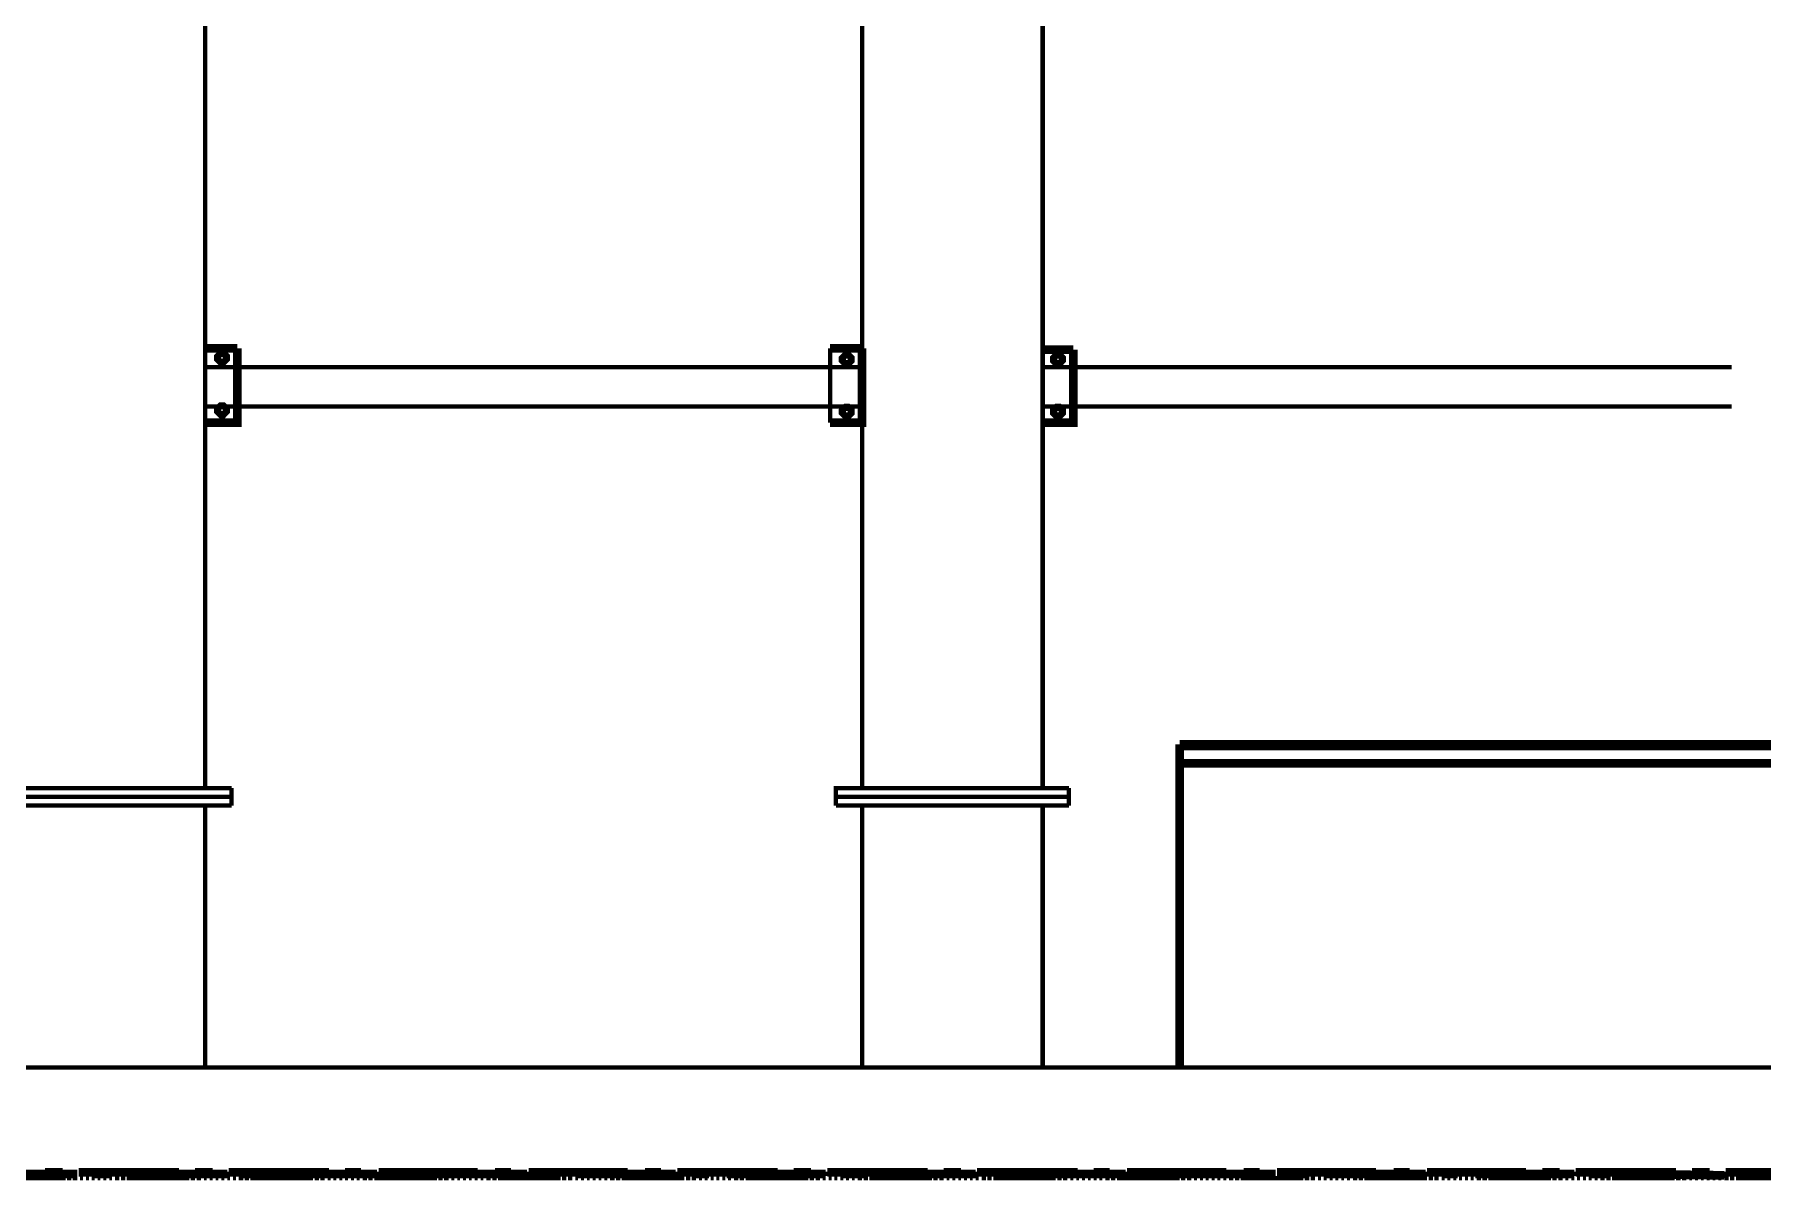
# Model space of a CAD drawing. Extents: x 0.2 to 11.5, y 0.7 to 15.9.
# Drawn here: x 4.9 to 6.878, y 9.307 to 10.619 of the extents above; entities that cross this region are included whole.
import ezdxf

# ---------------------------------------------------------------- set-up
doc = ezdxf.new("R2010")
doc.units = 0
doc.layers.get('0').update_dxf_attribs({"linetype": 'CONTINUOUS'})

msp = doc.modelspace()

# ---------------------------------------------------------------- linework, layer by layer
at = {"color": 0}
for points, const_width in [([(5.09554, 9.75612), (5.09554, 13.6861)], 0.005), ([(5.84722, 13.6861), (5.84722, 9.75612)], 0.005), ([(6.05388, 9.75612), (6.05388, 13.6861)], 0.005), ([(6.21056, 9.8061), (8.03722, 9.8061)], 0.01), ([(6.21056, 9.8061), (6.21056, 9.43608)], 0.01), ([(6.21056, 9.80447), (8.03722, 9.80447)], 0.01), ([(6.21056, 9.80447), (6.21056, 9.43608)], 0.01), ([(8.0389, 9.78444), (6.21056, 9.78444)], 0.01), ([(5.09554, 9.43608), (5.09554, 9.73611)], 0.005), ([(5.84722, 9.73611), (5.84722, 9.43608)], 0.005), ([(6.05388, 9.43608), (6.05388, 9.73611)], 0.005), ([(5.84722, 9.30946), (5.84722, 9.31776)], 0.005), ([(5.84722, 9.31614), (5.84722, 9.30946)], 0.005), ([(6.05388, 9.31776), (6.05388, 9.30946)], 0.005), ([(6.05388, 9.30946), (6.05388, 9.31614)], 0.005)]:
    msp.add_lwpolyline(points, dxfattribs=dict(at, const_width=const_width))
at = {"color": 6}
for points, const_width in [([(5.13222, 10.2594), (5.09554, 10.2594)], 0.01), ([(5.09554, 10.1744), (5.13222, 10.1744), (5.13222, 10.2594)], 0.01), ([(5.84722, 10.2594), (5.81054, 10.2594)], 0.01), ([(5.81054, 10.1744), (5.84722, 10.1744), (5.84722, 10.2594)], 0.01), ([(5.09554, 10.2594), (5.09554, 10.1744)], 0.005), ([(5.81054, 10.2594), (5.81054, 10.1744)], 0.005), ([(6.08886, 10.2578), (6.05388, 10.2578)], 0.01), ([(6.05388, 10.1744), (6.08886, 10.1744), (6.08886, 10.2578)], 0.01), ([(6.05388, 10.2578), (6.05388, 10.1744)], 0.005)]:
    msp.add_lwpolyline(points, dxfattribs=dict(at, const_width=const_width))
at = {"color": 6, "const_width": 0.01}
for points in [[(5.11887, 10.2486), (5.11887, 10.2497), (5.11578, 10.2528), (5.11475, 10.2528), (5.11372, 10.2528), (5.11057, 10.2497), (5.11057, 10.2486), (5.11057, 10.2476), (5.11372, 10.2445), (5.11475, 10.2445), (5.11578, 10.2445), (5.11887, 10.2476), (5.11887, 10.2486)], [(5.83388, 10.247), (5.83388, 10.248), (5.83078, 10.2511), (5.82969, 10.2511), (5.82867, 10.2511), (5.82557, 10.248), (5.82557, 10.247), (5.82557, 10.2459), (5.82867, 10.2428), (5.82969, 10.2428), (5.83078, 10.2428), (5.83388, 10.2459), (5.83388, 10.247)], [(6.07557, 10.247), (6.07557, 10.248), (6.07249, 10.2511), (6.0714, 10.2511), (6.07036, 10.2511), (6.06722, 10.248), (6.06722, 10.247), (6.06722, 10.2459), (6.07036, 10.2428), (6.0714, 10.2428), (6.07249, 10.2428), (6.07557, 10.2459), (6.07557, 10.247)], [(5.11887, 10.1886), (5.11887, 10.1897), (5.11578, 10.1928), (5.11475, 10.1928), (5.11372, 10.1928), (5.11057, 10.1897), (5.11057, 10.1886), (5.11057, 10.1876), (5.11372, 10.1845), (5.11475, 10.1845), (5.11578, 10.1845), (5.11887, 10.1876), (5.11887, 10.1886)], [(5.83388, 10.187), (5.83388, 10.188), (5.83078, 10.1911), (5.82969, 10.1911), (5.82867, 10.1911), (5.82557, 10.188), (5.82557, 10.187), (5.82557, 10.1859), (5.82867, 10.1828), (5.82969, 10.1828), (5.83078, 10.1828), (5.83388, 10.1859), (5.83388, 10.187)], [(6.07557, 10.187), (6.07557, 10.188), (6.07249, 10.1911), (6.0714, 10.1911), (6.07036, 10.1911), (6.06722, 10.188), (6.06722, 10.187), (6.06722, 10.1859), (6.07036, 10.1828), (6.0714, 10.1828), (6.07249, 10.1828), (6.07557, 10.1859), (6.07557, 10.187)]]:
    msp.add_lwpolyline(points, close=True, dxfattribs=at)
at = {"color": 1}
for points, const_width in [([(5.09554, 10.2378), (5.84722, 10.2378)], 0.005), ([(6.05388, 10.2378), (6.84224, 10.2378)], 0.005), ([(5.09554, 10.1928), (5.84722, 10.1928)], 0.005), ([(6.05388, 10.1928), (6.84224, 10.1928)], 0.005), ([(4.83556, 9.31446), (4.94889, 9.31446)], 0.01), ([(4.91222, 9.31614), (4.93224, 9.31614)], 0.01), ([(4.95057, 9.31614), (5.06554, 9.31614)], 0.01), ([(4.96892, 9.31446), (4.98719, 9.31446)], 0.01), ([(5.00722, 9.31446), (5.12056, 9.31446)], 0.01), ([(5.08388, 9.31614), (5.10389, 9.31614)], 0.01), ([(5.12224, 9.31614), (5.23719, 9.31614)], 0.01), ([(5.13889, 9.31446), (5.1589, 9.31446)], 0.01), ([(5.17725, 9.31446), (5.29221, 9.31446)], 0.01), ([(5.25553, 9.31614), (5.27387, 9.31614)], 0.01), ([(5.29389, 9.31614), (5.40722, 9.31614)], 0.01), ([(5.31054, 9.31446), (5.33057, 9.31446)], 0.01), ([(5.3489, 9.31446), (5.46386, 9.31446)], 0.01), ([(5.42725, 9.31614), (5.44553, 9.31614)], 0.01), ([(5.46556, 9.31614), (5.57889, 9.31614)], 0.01), ([(5.48221, 9.31446), (5.50222, 9.31446)], 0.01), ([(5.52056, 9.31446), (5.6339, 9.31446)], 0.01), ([(5.5989, 9.31614), (5.61724, 9.31614)], 0.01), ([(5.63558, 9.31614), (5.75054, 9.31614)], 0.01), ([(5.65386, 9.31446), (5.67219, 9.31446)], 0.01), ([(5.69222, 9.31446), (5.80556, 9.31446)], 0.01), ([(5.76888, 9.31614), (5.7889, 9.31614)], 0.01), ([(5.80724, 9.31614), (5.92219, 9.31614)], 0.01), ([(5.82557, 9.31446), (5.84392, 9.31446)], 0.01), ([(5.86388, 9.31446), (5.97721, 9.31446)], 0.01), ([(5.94054, 9.31614), (5.96056, 9.31614)], 0.01), ([(5.97889, 9.31614), (6.09392, 9.31614)], 0.01), ([(5.99724, 9.31446), (6.01557, 9.31446)], 0.01), ([(6.0339, 9.31446), (6.14887, 9.31446)], 0.01), ([(6.11219, 9.31614), (6.13053, 9.31614)], 0.01), ([(6.15056, 9.31614), (6.26389, 9.31614)], 0.01), ([(6.16721, 9.31446), (6.18722, 9.31446)], 0.01), ([(6.20557, 9.31446), (6.32053, 9.31446)], 0.01), ([(6.2839, 9.31614), (6.30225, 9.31614)], 0.01), ([(6.32221, 9.31614), (6.43554, 9.31614)], 0.01), ([(6.33886, 9.31446), (6.35889, 9.31446)], 0.01), ([(6.37722, 9.31446), (6.49224, 9.31446)], 0.01), ([(6.45557, 9.31614), (6.4739, 9.31614)], 0.01), ([(6.49387, 9.31614), (6.60721, 9.31614)], 0.01), ([(6.51058, 9.31446), (6.52886, 9.31446)], 0.01), ([(6.54889, 9.31446), (6.66222, 9.31446)], 0.01), ([(6.62554, 9.31614), (6.64556, 9.31614)], 0.01), ([(6.6639, 9.31614), (6.77886, 9.31614)], 0.01), ([(6.68224, 9.31446), (6.70057, 9.31446)], 0.01), ([(6.72054, 9.31446), (6.83388, 9.31278)], 0.01), ([(6.79719, 9.31614), (6.81722, 9.31614)], 0.01), ([(6.83556, 9.31614), (6.95057, 9.31614)], 0.01), ([(6.85389, 9.31278), (6.87224, 9.31278)], 0.01)]:
    msp.add_lwpolyline(points, dxfattribs=dict(at, const_width=const_width))
at = {"color": 5, "const_width": 0.005}
for points in [[(5.12554, 9.75612), (4.85889, 9.75612), (4.85889, 9.7461)], [(5.12554, 9.73611), (5.12554, 9.7461), (5.12554, 9.75612)], [(6.08388, 9.75612), (5.81722, 9.75612), (5.81722, 9.7461)], [(6.08388, 9.73611), (6.08388, 9.7461), (6.08388, 9.75612)], [(4.85889, 9.7461), (5.12554, 9.7461), (4.85889, 9.7461), (4.85889, 9.73611)], [(4.85889, 9.73611), (5.12554, 9.73611)], [(5.81722, 9.7461), (6.08388, 9.7461), (5.81722, 9.7461), (5.81722, 9.73611)], [(5.81722, 9.73611), (6.08388, 9.73611)]]:
    msp.add_lwpolyline(points, dxfattribs=at)
at = {"color": 4, "const_width": 0.005}
for points in [[(4.25553, 9.43608), (5.86057, 9.43608)], [(5.60889, 9.43608), (8.23557, 9.43608)]]:
    msp.add_lwpolyline(points, dxfattribs=at)
at = {"color": 3, "const_width": 0.005}
for points in [[(4.89725, 9.31446), (4.90224, 9.31446)], [(4.90554, 9.31446), (4.9089, 9.31446)], [(4.91222, 9.31446), (4.91558, 9.31446)], [(4.91889, 9.31446), (4.92219, 9.31446)], [(4.92557, 9.31446), (4.92888, 9.31446)], [(4.93224, 9.31446), (4.93554, 9.31446)], [(4.93892, 9.31446), (4.94222, 9.31446)], [(4.94553, 9.31446), (4.94889, 9.31446)], [(4.95221, 9.31446), (4.95725, 9.31446)], [(4.95888, 9.31446), (4.96386, 9.31446)], [(4.96556, 9.31446), (4.97054, 9.31446), (4.97222, 9.31446), (4.97721, 9.31446), (4.97889, 9.31446), (4.98389, 9.31446), (4.98557, 9.31446), (4.99056, 9.31446), (4.99224, 9.31446), (4.99724, 9.31446), (4.99892, 9.31446), (5.0039, 9.31446), (5.00553, 9.31446), (5.01058, 9.31446), (5.01221, 9.31446), (5.01719, 9.31446), (5.01888, 9.31446), (5.02387, 9.31446), (5.02556, 9.31446), (5.03054, 9.31446)], [(5.03222, 9.31446), (5.03722, 9.31446)], [(5.0389, 9.31446), (5.04389, 9.31446)], [(5.04719, 9.31446), (5.05057, 9.31446)], [(5.05388, 9.31446), (5.05724, 9.31446)], [(5.06054, 9.31446), (5.06392, 9.31446)], [(5.06722, 9.31446), (5.07053, 9.31446)], [(5.07389, 9.31446), (5.07721, 9.31446)], [(5.08057, 9.31446), (5.08388, 9.31446)], [(5.08724, 9.31446), (5.09056, 9.31446)], [(5.09392, 9.31446), (5.0989, 9.31446)], [(5.10053, 9.31446), (5.10558, 9.31446)], [(5.10721, 9.31446), (5.11219, 9.31446), (5.11388, 9.31446), (5.11887, 9.31446), (5.12056, 9.31446), (5.12554, 9.31446), (5.12722, 9.31446), (5.13222, 9.31446), (5.1339, 9.31446), (5.13889, 9.31446), (5.14057, 9.31446), (5.14556, 9.31446), (5.14725, 9.31446), (5.15224, 9.31446), (5.15386, 9.31446), (5.1589, 9.31446), (5.16054, 9.31446), (5.16558, 9.31446), (5.16721, 9.31446), (5.17219, 9.31446)], [(5.17389, 9.31446), (5.17888, 9.31446)], [(5.18056, 9.31446), (5.18554, 9.31446)], [(5.18892, 9.31446), (5.19222, 9.31446)], [(5.19553, 9.31446), (5.19889, 9.31446)], [(5.20221, 9.31446), (5.20557, 9.31446)], [(5.20888, 9.31446), (5.21224, 9.31446)], [(5.21556, 9.31446), (5.21892, 9.31446)], [(5.22222, 9.31446), (5.22553, 9.31446)], [(5.22889, 9.31446), (5.23221, 9.31446)], [(5.23557, 9.31446), (5.24056, 9.31446)], [(5.24224, 9.31446), (5.24724, 9.31446)], [(5.24892, 9.31446), (5.2539, 9.31446), (5.25553, 9.31446), (5.26058, 9.31446), (5.26221, 9.31446), (5.26719, 9.31446), (5.26888, 9.31446), (5.27387, 9.31446), (5.27556, 9.31446), (5.28054, 9.31446), (5.28222, 9.31446), (5.28722, 9.31446), (5.2889, 9.31446), (5.29389, 9.31446), (5.29557, 9.31446), (5.30057, 9.31446), (5.30225, 9.31446), (5.30724, 9.31446), (5.30886, 9.31446), (5.31392, 9.31446)], [(5.31554, 9.31446), (5.32053, 9.31446)], [(5.32221, 9.31446), (5.32721, 9.31446)], [(5.33057, 9.31446), (5.33388, 9.31446)], [(5.33724, 9.31446), (5.34056, 9.31446)], [(5.34392, 9.31446), (5.34722, 9.31446)], [(5.35053, 9.31446), (5.35389, 9.31446)], [(5.35721, 9.31446), (5.36057, 9.31446)], [(5.36388, 9.31446), (5.36724, 9.31446)], [(5.37056, 9.31446), (5.37392, 9.31446)], [(5.37722, 9.31446), (5.38222, 9.31446)], [(5.3839, 9.31446), (5.38889, 9.31446)], [(5.39057, 9.31446), (5.39556, 9.31446), (5.39725, 9.31446), (5.40224, 9.31446), (5.40386, 9.31446), (5.4089, 9.31446), (5.41054, 9.31446), (5.41558, 9.31446), (5.41721, 9.31446), (5.42219, 9.31446), (5.42389, 9.31446), (5.42888, 9.31446), (5.43056, 9.31446), (5.43554, 9.31446), (5.43722, 9.31446), (5.44222, 9.31446), (5.4439, 9.31446), (5.44889, 9.31446), (5.45057, 9.31446), (5.45557, 9.31446)], [(5.45725, 9.31446), (5.46224, 9.31446)], [(5.46386, 9.31446), (5.46892, 9.31446)], [(5.47222, 9.31446), (5.47553, 9.31446)], [(5.47889, 9.31446), (5.48221, 9.31446)], [(5.48557, 9.31446), (5.48888, 9.31446)], [(5.49224, 9.31446), (5.49556, 9.31446)], [(5.49892, 9.31446), (5.50222, 9.31446)], [(5.50553, 9.31446), (5.5089, 9.31446)], [(5.51221, 9.31446), (5.51557, 9.31446)], [(5.51888, 9.31446), (5.52387, 9.31446)], [(5.52556, 9.31446), (5.53054, 9.31446)], [(5.53222, 9.31446), (5.53722, 9.31446), (5.5389, 9.31446), (5.54389, 9.31446), (5.54557, 9.31446), (5.55057, 9.31446), (5.55225, 9.31446), (5.55724, 9.31446), (5.55886, 9.31446), (5.56392, 9.31446), (5.56554, 9.31446), (5.57053, 9.31446), (5.57221, 9.31446), (5.57721, 9.31446), (5.57889, 9.31446), (5.58388, 9.31446), (5.58556, 9.31446), (5.59056, 9.31446), (5.59224, 9.31446), (5.59722, 9.31446)], [(5.5989, 9.31446), (5.60389, 9.31446)], [(5.60558, 9.31446), (5.61057, 9.31446)], [(5.61388, 9.31446), (5.61724, 9.31446)], [(5.62056, 9.31446), (5.62392, 9.31446)], [(5.62722, 9.31446), (5.63053, 9.31446)], [(5.6339, 9.31446), (5.63721, 9.31446)], [(5.64057, 9.31446), (5.64388, 9.31446)], [(5.64725, 9.31446), (5.65056, 9.31446)], [(5.65386, 9.31446), (5.65722, 9.31446)], [(5.66054, 9.31446), (5.66558, 9.31446)], [(5.66721, 9.31446), (5.67219, 9.31446)], [(5.67389, 9.31446), (5.67888, 9.31446), (5.68056, 9.31446), (5.68554, 9.31446), (5.68722, 9.31446), (5.69222, 9.31446), (5.6939, 9.31446), (5.69889, 9.31446), (5.70057, 9.31446), (5.70557, 9.31446), (5.70725, 9.31446), (5.71224, 9.31446), (5.71386, 9.31446), (5.71892, 9.31446), (5.72054, 9.31446), (5.72553, 9.31446), (5.72721, 9.31446), (5.73221, 9.31446), (5.73389, 9.31446), (5.73888, 9.31446)], [(5.74056, 9.31446), (5.74556, 9.31446)], [(5.74724, 9.31446), (5.75222, 9.31446)], [(5.75553, 9.31446), (5.7589, 9.31446)], [(5.76221, 9.31446), (5.76557, 9.31446)], [(5.76888, 9.31446), (5.77225, 9.31446)], [(5.77556, 9.31446), (5.77886, 9.31446)], [(5.78222, 9.31446), (5.78554, 9.31446)], [(5.7889, 9.31446), (5.79221, 9.31446)], [(5.79557, 9.31446), (5.80057, 9.31446)], [(5.80225, 9.31446), (5.80724, 9.31446)], [(5.80886, 9.31446), (5.81392, 9.31446)], [(5.81554, 9.31446), (5.82053, 9.31446), (5.82221, 9.31446), (5.82721, 9.31446), (5.82889, 9.31446), (5.83388, 9.31446), (5.83556, 9.31446), (5.84056, 9.31446), (5.84224, 9.31446), (5.84722, 9.31446), (5.8489, 9.31446), (5.85389, 9.31446), (5.85558, 9.31446), (5.86057, 9.31446), (5.86219, 9.31446), (5.86724, 9.31446), (5.86887, 9.31446), (5.87392, 9.31446), (5.87554, 9.31446), (5.88053, 9.31446)], [(5.88222, 9.31446), (5.88721, 9.31446)], [(5.88889, 9.31446), (5.89388, 9.31446)], [(5.89725, 9.31446), (5.90056, 9.31446)], [(5.90386, 9.31446), (5.90722, 9.31446)], [(5.91054, 9.31446), (5.9139, 9.31446)], [(5.91721, 9.31446), (5.92057, 9.31446)], [(5.92389, 9.31446), (5.92725, 9.31446)], [(5.93056, 9.31446), (5.93386, 9.31446)], [(5.93722, 9.31446), (5.94222, 9.31446)], [(5.9439, 9.31446), (5.94889, 9.31446)], [(5.95057, 9.31446), (5.95557, 9.31446)], [(5.95725, 9.31446), (5.96224, 9.31446), (5.96386, 9.31446), (5.96892, 9.31446), (5.97054, 9.31446), (5.97553, 9.31446), (5.97721, 9.31446), (5.98221, 9.31446), (5.98389, 9.31446), (5.98888, 9.31446), (5.99056, 9.31446), (5.99556, 9.31446), (5.99724, 9.31446), (6.00222, 9.31446), (6.0039, 9.31446), (6.0089, 9.31446), (6.01058, 9.31446), (6.01557, 9.31446), (6.01719, 9.31446), (6.02225, 9.31446)], [(6.02387, 9.31446), (6.02886, 9.31446)], [(6.03054, 9.31446), (6.03554, 9.31446)], [(6.0389, 9.31446), (6.04221, 9.31446)], [(6.04557, 9.31446), (6.04889, 9.31446)], [(6.05225, 9.31446), (6.05556, 9.31446)], [(6.05886, 9.31446), (6.06222, 9.31446)], [(6.06554, 9.31446), (6.0689, 9.31446)], [(6.07221, 9.31446), (6.07557, 9.31446)], [(6.07889, 9.31446), (6.08388, 9.31446)], [(6.08556, 9.31446), (6.09056, 9.31446)], [(6.09224, 9.31446), (6.09722, 9.31446)], [(6.0989, 9.31446), (6.10389, 9.31446), (6.10558, 9.31446), (6.11057, 9.31446), (6.11219, 9.31446), (6.11724, 9.31446), (6.11887, 9.31446), (6.12392, 9.31446), (6.12554, 9.31446), (6.13053, 9.31446), (6.13222, 9.31446), (6.13721, 9.31446), (6.13889, 9.31446), (6.14388, 9.31446), (6.14556, 9.31446), (6.15056, 9.31446), (6.15224, 9.31446), (6.15722, 9.31446), (6.1589, 9.31446), (6.1639, 9.31446)], [(6.16558, 9.31446), (6.17057, 9.31446)], [(6.17219, 9.31446), (6.17725, 9.31446)], [(6.18056, 9.31446), (6.18386, 9.31446)], [(6.18722, 9.31446), (6.19054, 9.31446)], [(6.1939, 9.31446), (6.19721, 9.31446)], [(6.20057, 9.31446), (6.20389, 9.31446)], [(6.20725, 9.31446), (6.21056, 9.31446)], [(6.21386, 9.31446), (6.21724, 9.31446)], [(6.22054, 9.31446), (6.22553, 9.31446)], [(6.22721, 9.31446), (6.23221, 9.31446)], [(6.23389, 9.31446), (6.23888, 9.31446)], [(6.24056, 9.31446), (6.24556, 9.31446), (6.24724, 9.31446), (6.25222, 9.31446), (6.2539, 9.31446), (6.2589, 9.31446), (6.26058, 9.31446), (6.26557, 9.31446), (6.26719, 9.31446), (6.27225, 9.31446), (6.27387, 9.31446), (6.27886, 9.31446), (6.28054, 9.31446), (6.28554, 9.31446), (6.28722, 9.31446), (6.29221, 9.31446), (6.29389, 9.31446), (6.29889, 9.31446), (6.30057, 9.31446), (6.30556, 9.31446)], [(6.30724, 9.31446), (6.31222, 9.31446)], [(6.31392, 9.31446), (6.3189, 9.31446)], [(6.32221, 9.31446), (6.32557, 9.31446)], [(6.32889, 9.31446), (6.33225, 9.31446)], [(6.33556, 9.31446), (6.33886, 9.31446)], [(6.34224, 9.31446), (6.34554, 9.31446)], [(6.3489, 9.31446), (6.35221, 9.31446)], [(6.35558, 9.31446), (6.35889, 9.31446)], [(6.36219, 9.31446), (6.36724, 9.31446)], [(6.36887, 9.31446), (6.37392, 9.31446)], [(6.37554, 9.31446), (6.38053, 9.31446)], [(6.38222, 9.31446), (6.38721, 9.31446), (6.38889, 9.31446), (6.39388, 9.31446), (6.39556, 9.31446), (6.40056, 9.31446), (6.40224, 9.31446), (6.40722, 9.31446), (6.4089, 9.31446), (6.4139, 9.31446), (6.41558, 9.31446), (6.42057, 9.31446), (6.42219, 9.31446), (6.42725, 9.31446), (6.42888, 9.31446), (6.43386, 9.31446), (6.43554, 9.31446), (6.44054, 9.31446), (6.44222, 9.31446), (6.44721, 9.31446)], [(6.44889, 9.31446), (6.45389, 9.31446)], [(6.45557, 9.31446), (6.46056, 9.31446)], [(6.46386, 9.31446), (6.46724, 9.31446)], [(6.47054, 9.31446), (6.4739, 9.31446)], [(6.47721, 9.31446), (6.48058, 9.31446)], [(6.48389, 9.31446), (6.48719, 9.31446)], [(6.49056, 9.31446), (6.49387, 9.31446)], [(6.49724, 9.31446), (6.50054, 9.31446)], [(6.5039, 9.31446), (6.5089, 9.31446)], [(6.51058, 9.31446), (6.51557, 9.31446)], [(6.51719, 9.31446), (6.52225, 9.31446)], [(6.52387, 9.31446), (6.52886, 9.31446), (6.53054, 9.31446), (6.53554, 9.31446), (6.53722, 9.31446), (6.54221, 9.31446), (6.54389, 9.31446), (6.54889, 9.31446), (6.55057, 9.31446), (6.55556, 9.31446), (6.55724, 9.31446), (6.56222, 9.31446), (6.56392, 9.31446), (6.5689, 9.31446), (6.57053, 9.31446), (6.57557, 9.31446), (6.57721, 9.31446), (6.58225, 9.31446), (6.58388, 9.31446), (6.58886, 9.31446)], [(6.59056, 9.31446), (6.59554, 9.31446)], [(6.59722, 9.31446), (6.60221, 9.31446)], [(6.60558, 9.31446), (6.60889, 9.31446)], [(6.61219, 9.31446), (6.61556, 9.31446)], [(6.61887, 9.31446), (6.62224, 9.31446)], [(6.62554, 9.31446), (6.6289, 9.31446)], [(6.63222, 9.31446), (6.63558, 9.31446)], [(6.63889, 9.31446), (6.64219, 9.31446)], [(6.64556, 9.31446), (6.65056, 9.31446)], [(6.65224, 9.31446), (6.65722, 9.31446)], [(6.6589, 9.31446), (6.6639, 9.31446)], [(6.66558, 9.31446), (6.67057, 9.31446), (6.67219, 9.31446), (6.67725, 9.31446), (6.67888, 9.31446), (6.68386, 9.31446), (6.68554, 9.31446), (6.69054, 9.31446), (6.69222, 9.31446), (6.69721, 9.31446), (6.69889, 9.31446), (6.70389, 9.31446), (6.70557, 9.31446), (6.71056, 9.31446), (6.71224, 9.31446), (6.71724, 9.31446), (6.71892, 9.31446), (6.7239, 9.31446), (6.72553, 9.31446), (6.73058, 9.31446)], [(6.73221, 9.31446), (6.73719, 9.31446)], [(6.73888, 9.31446), (6.74387, 9.31446)], [(6.74724, 9.31446), (6.75054, 9.31446)], [(6.7539, 9.31446), (6.75722, 9.31446)], [(6.76058, 9.31446), (6.76389, 9.31446)], [(6.76719, 9.31446), (6.77056, 9.31446)], [(6.77387, 9.31446), (6.77724, 9.31446)], [(6.78054, 9.31446), (6.7839, 9.31446)], [(6.78722, 9.31446), (6.79221, 9.31446)], [(6.79389, 9.31446), (6.79889, 9.31446)], [(6.80057, 9.31446), (6.80556, 9.31446)], [(6.80724, 9.31446), (6.81222, 9.31446), (6.81392, 9.31446), (6.8189, 9.31446), (6.82053, 9.31446), (6.82557, 9.31446), (6.82721, 9.31446), (6.83225, 9.31446), (6.83388, 9.31446), (6.83886, 9.31446), (6.84056, 9.31446), (6.84554, 9.31446), (6.84722, 9.31446), (6.85221, 9.31446), (6.85389, 9.31446), (6.85889, 9.31446), (6.86057, 9.31446), (6.86556, 9.31446), (6.86724, 9.31446), (6.87224, 9.31446)], [(6.87392, 9.31446), (6.8789, 9.31446)], [(4.86388, 9.30946), (4.86887, 9.30946), (4.87056, 9.30946), (4.87554, 9.30946), (4.87722, 9.30946), (4.88222, 9.30946), (4.8839, 9.30946), (4.88889, 9.30946), (4.89057, 9.30946), (4.89556, 9.30946), (4.89725, 9.30946), (4.90224, 9.30946), (4.90386, 9.30946), (4.9089, 9.30946), (4.91054, 9.30946), (4.91558, 9.30946), (4.91721, 9.30946), (4.92219, 9.30946), (4.92389, 9.30946), (4.92888, 9.30946), (4.93056, 9.30946), (4.93554, 9.30946)], [(4.93722, 9.30946), (4.94222, 9.30946)], [(4.9439, 9.30946), (4.94889, 9.30946)], [(4.95221, 9.30946), (4.95557, 9.30946)], [(4.95888, 9.30946), (4.96224, 9.30946)], [(4.96556, 9.30946), (4.96892, 9.30946)], [(4.97222, 9.30946), (4.97553, 9.30946)], [(4.97889, 9.30946), (4.98221, 9.30946)], [(4.98557, 9.30946), (4.98888, 9.30946)], [(4.99224, 9.30946), (4.99724, 9.30946)], [(4.99892, 9.30946), (5.0039, 9.30946)], [(5.00553, 9.30946), (5.01058, 9.30946), (5.01221, 9.30946), (5.01719, 9.30946), (5.01888, 9.30946), (5.02387, 9.30946), (5.02556, 9.30946), (5.03054, 9.30946), (5.03222, 9.30946), (5.03722, 9.30946), (5.0389, 9.30946), (5.04389, 9.30946), (5.04557, 9.30946), (5.05057, 9.30946), (5.05225, 9.30946), (5.05724, 9.30946), (5.05886, 9.30946), (5.06392, 9.30946), (5.06554, 9.30946), (5.07053, 9.30946), (5.07221, 9.30946), (5.07721, 9.30946)], [(5.07889, 9.30946), (5.08388, 9.30946)], [(5.08556, 9.30946), (5.09056, 9.30946)], [(5.09392, 9.30946), (5.09722, 9.30946)], [(5.10053, 9.30946), (5.10389, 9.30946)], [(5.10721, 9.30946), (5.11057, 9.30946)], [(5.11388, 9.30946), (5.11724, 9.30946)], [(5.12056, 9.30946), (5.12392, 9.30946)], [(5.12722, 9.30946), (5.13053, 9.30946)], [(5.1339, 9.30946), (5.13889, 9.30946)], [(5.14057, 9.30946), (5.14556, 9.30946)], [(5.14725, 9.30946), (5.15224, 9.30946), (5.15386, 9.30946), (5.1589, 9.30946), (5.16054, 9.30946), (5.16558, 9.30946), (5.16721, 9.30946), (5.17219, 9.30946), (5.17389, 9.30946), (5.17888, 9.30946), (5.18056, 9.30946), (5.18554, 9.30946), (5.18722, 9.30946), (5.19222, 9.30946), (5.1939, 9.30946), (5.19889, 9.30946), (5.20057, 9.30946), (5.20557, 9.30946), (5.20725, 9.30946), (5.21224, 9.30946), (5.21386, 9.30946), (5.21892, 9.30946)], [(5.22054, 9.30946), (5.22553, 9.30946)], [(5.22721, 9.30946), (5.23221, 9.30946)], [(5.23557, 9.30946), (5.23888, 9.30946)], [(5.24224, 9.30946), (5.24556, 9.30946)], [(5.24892, 9.30946), (5.25222, 9.30946)], [(5.25553, 9.30946), (5.2589, 9.30946)], [(5.26221, 9.30946), (5.26557, 9.30946)], [(5.26888, 9.30946), (5.27225, 9.30946)], [(5.27556, 9.30946), (5.28054, 9.30946)], [(5.28222, 9.30946), (5.28722, 9.30946)], [(5.2889, 9.30946), (5.29389, 9.30946), (5.29557, 9.30946), (5.30057, 9.30946), (5.30225, 9.30946), (5.30724, 9.30946), (5.30886, 9.30946), (5.31392, 9.30946), (5.31554, 9.30946), (5.32053, 9.30946), (5.32221, 9.30946), (5.32721, 9.30946), (5.32889, 9.30946), (5.33388, 9.30946), (5.33556, 9.30946), (5.34056, 9.30946), (5.34224, 9.30946), (5.34722, 9.30946), (5.3489, 9.30946), (5.35389, 9.30946), (5.35558, 9.30946), (5.36057, 9.30946)], [(5.36219, 9.30946), (5.36724, 9.30946)], [(5.36887, 9.30946), (5.37392, 9.30946)], [(5.37722, 9.30946), (5.38053, 9.30946)], [(5.3839, 9.30946), (5.38721, 9.30946)], [(5.39057, 9.30946), (5.39388, 9.30946)], [(5.39725, 9.30946), (5.40056, 9.30946)], [(5.40386, 9.30946), (5.40722, 9.30946)], [(5.41054, 9.30946), (5.4139, 9.30946)], [(5.41721, 9.30946), (5.42219, 9.30946)], [(5.42389, 9.30946), (5.42888, 9.30946)], [(5.43056, 9.30946), (5.43554, 9.30946), (5.43722, 9.30946), (5.44222, 9.30946), (5.4439, 9.30946), (5.44889, 9.30946), (5.45057, 9.30946), (5.45557, 9.30946), (5.45725, 9.30946), (5.46224, 9.30946), (5.46386, 9.30946), (5.46892, 9.30946), (5.47054, 9.30946), (5.47553, 9.30946), (5.47721, 9.30946), (5.48221, 9.30946), (5.48389, 9.30946), (5.48888, 9.30946), (5.49056, 9.30946), (5.49556, 9.30946), (5.49724, 9.30946), (5.50222, 9.30946)], [(5.5039, 9.30946), (5.5089, 9.30946)], [(5.51058, 9.30946), (5.51557, 9.30946)], [(5.51888, 9.30946), (5.52225, 9.30946)], [(5.52556, 9.30946), (5.52886, 9.30946)], [(5.53222, 9.30946), (5.53554, 9.30946)], [(5.5389, 9.30946), (5.54221, 9.30946)], [(5.54557, 9.30946), (5.54889, 9.30946)], [(5.55225, 9.30946), (5.55556, 9.30946)], [(5.55886, 9.30946), (5.56392, 9.30946)], [(5.56554, 9.30946), (5.57053, 9.30946)], [(5.57221, 9.30946), (5.57721, 9.30946), (5.57889, 9.30946), (5.58388, 9.30946), (5.58556, 9.30946), (5.59056, 9.30946), (5.59224, 9.30946), (5.59722, 9.30946), (5.5989, 9.30946), (5.60389, 9.30946), (5.60558, 9.30946), (5.61057, 9.30946), (5.61219, 9.30946), (5.61724, 9.30946), (5.61887, 9.30946), (5.62392, 9.30946), (5.62554, 9.30946), (5.63053, 9.30946), (5.63222, 9.30946), (5.63721, 9.30946), (5.63889, 9.30946), (5.64388, 9.30946)], [(5.64556, 9.30946), (5.65056, 9.30946)], [(5.65224, 9.30946), (5.65722, 9.30946)], [(5.66054, 9.30946), (5.6639, 9.30946)], [(5.66721, 9.30946), (5.67057, 9.30946)], [(5.67389, 9.30946), (5.67725, 9.30946)], [(5.68056, 9.30946), (5.68386, 9.30946)], [(5.68722, 9.30946), (5.69054, 9.30946)], [(5.6939, 9.30946), (5.69721, 9.30946)], [(5.70057, 9.30946), (5.70557, 9.30946)], [(5.70725, 9.30946), (5.71224, 9.30946)], [(5.71386, 9.30946), (5.71892, 9.30946), (5.72054, 9.30946), (5.72553, 9.30946), (5.72721, 9.30946), (5.73221, 9.30946), (5.73389, 9.30946), (5.73888, 9.30946), (5.74056, 9.30946), (5.74556, 9.30946), (5.74724, 9.30946), (5.75222, 9.30946), (5.7539, 9.30946), (5.7589, 9.30946), (5.76058, 9.30946), (5.76557, 9.30946), (5.76719, 9.30946), (5.77225, 9.30946), (5.77387, 9.30946), (5.77886, 9.30946), (5.78054, 9.30946), (5.78554, 9.30946)], [(5.78722, 9.30946), (5.79221, 9.30946)], [(5.79389, 9.30946), (5.79889, 9.30946)], [(5.80225, 9.30946), (5.80556, 9.30946)], [(5.80886, 9.30946), (5.81222, 9.30946)], [(5.81554, 9.30946), (5.8189, 9.30946)], [(5.82221, 9.30946), (5.82557, 9.30946)], [(5.82889, 9.30946), (5.83225, 9.30946)], [(5.83556, 9.30946), (5.83886, 9.30946)], [(5.84224, 9.30946), (5.84722, 9.30946)], [(5.8489, 9.30946), (5.85389, 9.30946)], [(5.85558, 9.30946), (5.86057, 9.30946), (5.86219, 9.30946), (5.86724, 9.30946), (5.86887, 9.30946), (5.87392, 9.30946), (5.87554, 9.30946), (5.88053, 9.30946), (5.88222, 9.30946), (5.88721, 9.30946), (5.88889, 9.30946), (5.89388, 9.30946), (5.89556, 9.30946), (5.90056, 9.30946), (5.90224, 9.30946), (5.90722, 9.30946), (5.9089, 9.30946), (5.9139, 9.30946), (5.91558, 9.30946), (5.92057, 9.30946), (5.92219, 9.30946), (5.92725, 9.30946)], [(5.92888, 9.30946), (5.93386, 9.30946)], [(5.93554, 9.30946), (5.94054, 9.30946)], [(5.9439, 9.30946), (5.94721, 9.30946)], [(5.95057, 9.30946), (5.95389, 9.30946)], [(5.95725, 9.30946), (5.96056, 9.30946)], [(5.96386, 9.30946), (5.96724, 9.30946)], [(5.97054, 9.30946), (5.9739, 9.30946)], [(5.97721, 9.30946), (5.98058, 9.30946)], [(5.98389, 9.30946), (5.98888, 9.30946)], [(5.99056, 9.30946), (5.99556, 9.30946)], [(5.99724, 9.30946), (6.00222, 9.30946), (6.0039, 9.30946), (6.0089, 9.30946), (6.01058, 9.30946), (6.01557, 9.30946), (6.01719, 9.30946), (6.02225, 9.30946), (6.02387, 9.30946), (6.02886, 9.30946), (6.03054, 9.30946), (6.03554, 9.30946), (6.03722, 9.30946), (6.04221, 9.30946), (6.04389, 9.30946), (6.04889, 9.30946), (6.05057, 9.30946), (6.05556, 9.30946), (6.05724, 9.30946), (6.06222, 9.30946), (6.06392, 9.30946), (6.0689, 9.30946)], [(6.07053, 9.30946), (6.07557, 9.30946)], [(6.07721, 9.30946), (6.08225, 9.30946)], [(6.08556, 9.30946), (6.08886, 9.30946)], [(6.09224, 9.30946), (6.09554, 9.30946)], [(6.0989, 9.30946), (6.10221, 9.30946)], [(6.10558, 9.30946), (6.10889, 9.30946)], [(6.11219, 9.30946), (6.11556, 9.30946)], [(6.11887, 9.30946), (6.12224, 9.30946)], [(6.12554, 9.30946), (6.13053, 9.30946)], [(6.13222, 9.30946), (6.13721, 9.30946)], [(6.13889, 9.30946), (6.14388, 9.30946), (6.14556, 9.30946), (6.15056, 9.30946), (6.15224, 9.30946), (6.15722, 9.30946), (6.1589, 9.30946), (6.1639, 9.30946), (6.16558, 9.30946), (6.17057, 9.30946), (6.17219, 9.30946), (6.17725, 9.30946), (6.17888, 9.30946), (6.18386, 9.30946), (6.18554, 9.30946), (6.19054, 9.30946), (6.19222, 9.30946), (6.19721, 9.30946), (6.19889, 9.30946), (6.20389, 9.30946), (6.20557, 9.30946), (6.21056, 9.30946)], [(6.21224, 9.30946), (6.21724, 9.30946)], [(6.21892, 9.30946), (6.2239, 9.30946)], [(6.22721, 9.30946), (6.23058, 9.30946)], [(6.23389, 9.30946), (6.23719, 9.30946)], [(6.24056, 9.30946), (6.24387, 9.30946)], [(6.24724, 9.30946), (6.25054, 9.30946)], [(6.2539, 9.30946), (6.25722, 9.30946)], [(6.26058, 9.30946), (6.26389, 9.30946)], [(6.26719, 9.30946), (6.27225, 9.30946)], [(6.27387, 9.30946), (6.27886, 9.30946)], [(6.28054, 9.30946), (6.28554, 9.30946), (6.28722, 9.30946), (6.29221, 9.30946), (6.29389, 9.30946), (6.29889, 9.30946), (6.30057, 9.30946), (6.30556, 9.30946), (6.30724, 9.30946), (6.31222, 9.30946), (6.31392, 9.30946), (6.3189, 9.30946), (6.32053, 9.30946), (6.32557, 9.30946), (6.32721, 9.30946), (6.33225, 9.30946), (6.33388, 9.30946), (6.33886, 9.30946), (6.34056, 9.30946), (6.34554, 9.30946), (6.34722, 9.30946), (6.35221, 9.30946)], [(6.35389, 9.30946), (6.35889, 9.30946)], [(6.36057, 9.30946), (6.36556, 9.30946)], [(6.36887, 9.30946), (6.37224, 9.30946)], [(6.37554, 9.30946), (6.3789, 9.30946)], [(6.38222, 9.30946), (6.38558, 9.30946)], [(6.38889, 9.30946), (6.39219, 9.30946)], [(6.39556, 9.30946), (6.39887, 9.30946)], [(6.40224, 9.30946), (6.40554, 9.30946)], [(6.4089, 9.30946), (6.4139, 9.30946)], [(6.41558, 9.30946), (6.42057, 9.30946)], [(6.42219, 9.30946), (6.42725, 9.30946), (6.42888, 9.30946), (6.43386, 9.30946), (6.43554, 9.30946), (6.44054, 9.30946), (6.44222, 9.30946), (6.44721, 9.30946), (6.44889, 9.30946), (6.45389, 9.30946), (6.45557, 9.30946), (6.46056, 9.30946), (6.46224, 9.30946), (6.46724, 9.30946), (6.46892, 9.30946), (6.4739, 9.30946), (6.47553, 9.30946), (6.48058, 9.30946), (6.48221, 9.30946), (6.48719, 9.30946), (6.48888, 9.30946), (6.49387, 9.30946)], [(6.49556, 9.30946), (6.50054, 9.30946)], [(6.50222, 9.30946), (6.50722, 9.30946)], [(6.51058, 9.30946), (6.51389, 9.30946)], [(6.51719, 9.30946), (6.52056, 9.30946)], [(6.52387, 9.30946), (6.52724, 9.30946)], [(6.53054, 9.30946), (6.5339, 9.30946)], [(6.53722, 9.30946), (6.54058, 9.30946)], [(6.54389, 9.30946), (6.54719, 9.30946)], [(6.55057, 9.30946), (6.55556, 9.30946)], [(6.55724, 9.30946), (6.56222, 9.30946)], [(6.56392, 9.30946), (6.5689, 9.30946), (6.57053, 9.30946), (6.57557, 9.30946), (6.57721, 9.30946), (6.58225, 9.30946), (6.58388, 9.30946), (6.58886, 9.30946), (6.59056, 9.30946), (6.59554, 9.30946), (6.59722, 9.30946), (6.60221, 9.30946), (6.60389, 9.30946), (6.60889, 9.30946), (6.61057, 9.30946), (6.61556, 9.30946), (6.61724, 9.30946), (6.62224, 9.30946), (6.62392, 9.30946), (6.6289, 9.30946), (6.63053, 9.30946), (6.63558, 9.30946)], [(6.63721, 9.30946), (6.64219, 9.30946)], [(6.64388, 9.30946), (6.64887, 9.30946)], [(6.65224, 9.30946), (6.65554, 9.30946)], [(6.6589, 9.30946), (6.66222, 9.30946)], [(6.66558, 9.30946), (6.66889, 9.30946)], [(6.67219, 9.30946), (6.67557, 9.30946)], [(6.67888, 9.30946), (6.68224, 9.30946)], [(6.68554, 9.30946), (6.68892, 9.30946)], [(6.69222, 9.30946), (6.69721, 9.30946)], [(6.69889, 9.30946), (6.70389, 9.30946)], [(6.70557, 9.30946), (6.71056, 9.30946), (6.71224, 9.30946), (6.71724, 9.30946), (6.71892, 9.30946), (6.7239, 9.30946), (6.72553, 9.30946), (6.73058, 9.30946), (6.73221, 9.30946), (6.73719, 9.30946), (6.73888, 9.30946), (6.74387, 9.30946), (6.74556, 9.30946), (6.75054, 9.30946), (6.75222, 9.30946), (6.75722, 9.30946), (6.7589, 9.30946), (6.76389, 9.30946), (6.76557, 9.30946), (6.77056, 9.30946), (6.77225, 9.30946), (6.77724, 9.30946)], [(6.77886, 9.30946), (6.7839, 9.30946)], [(6.78554, 9.30946), (6.79058, 9.30946)], [(6.79389, 9.30946), (6.79719, 9.30946)], [(6.80057, 9.30946), (6.80388, 9.30946)], [(6.80724, 9.30946), (6.81054, 9.30946)], [(6.81392, 9.30946), (6.81722, 9.30946)], [(6.82053, 9.30946), (6.82389, 9.30946)], [(6.82721, 9.30946), (6.83057, 9.30946)], [(6.83388, 9.30946), (6.83886, 9.30946)], [(6.84056, 9.30946), (6.84554, 9.30946)], [(6.84722, 9.30946), (6.85221, 9.30946), (6.85389, 9.30946), (6.85889, 9.30946), (6.86057, 9.30946), (6.86556, 9.30946), (6.86724, 9.30946), (6.87224, 9.30946), (6.87392, 9.30946), (6.8789, 9.30946), (6.88053, 9.30946), (6.88558, 9.30946), (6.88721, 9.30946), (6.89219, 9.30946), (6.89388, 9.30946), (6.89887, 9.30946), (6.90056, 9.30946), (6.90554, 9.30946), (6.90722, 9.30946), (6.91222, 9.30946), (6.9139, 9.30946), (6.91889, 9.30946)]]:
    msp.add_lwpolyline(points, dxfattribs=at)
for points in [[(4.90386, 9.31446), (4.90386, 9.31446)], [(4.91054, 9.31446), (4.91054, 9.31446)], [(4.91721, 9.31446), (4.91721, 9.31446)], [(4.92389, 9.31446), (4.92389, 9.31446)], [(4.93056, 9.31446), (4.93056, 9.31446)], [(4.93722, 9.31446), (4.93722, 9.31446)], [(4.9439, 9.31446), (4.9439, 9.31446)], [(4.95057, 9.31446), (4.95057, 9.31446)], [(5.04557, 9.31446), (5.04557, 9.31446)], [(5.05225, 9.31446), (5.05225, 9.31446)], [(5.05886, 9.31446), (5.05886, 9.31446)], [(5.06554, 9.31446), (5.06554, 9.31446)], [(5.07221, 9.31446), (5.07221, 9.31446)], [(5.07889, 9.31446), (5.07889, 9.31446)], [(5.08556, 9.31446), (5.08556, 9.31446)], [(5.09224, 9.31446), (5.09224, 9.31446)], [(5.18722, 9.31446), (5.18722, 9.31446)], [(5.1939, 9.31446), (5.1939, 9.31446)], [(5.20057, 9.31446), (5.20057, 9.31446)], [(5.20725, 9.31446), (5.20725, 9.31446)], [(5.21386, 9.31446), (5.21386, 9.31446)], [(5.22054, 9.31446), (5.22054, 9.31446)], [(5.22721, 9.31446), (5.22721, 9.31446)], [(5.23389, 9.31446), (5.23389, 9.31446)], [(5.32889, 9.31446), (5.32889, 9.31446)], [(5.33556, 9.31446), (5.33556, 9.31446)], [(5.34224, 9.31446), (5.34224, 9.31446)], [(5.3489, 9.31446), (5.3489, 9.31446)], [(5.35558, 9.31446), (5.35558, 9.31446)], [(5.36219, 9.31446), (5.36219, 9.31446)], [(5.36887, 9.31446), (5.36887, 9.31446)], [(5.37554, 9.31446), (5.37554, 9.31446)], [(5.47054, 9.31446), (5.47054, 9.31446)], [(5.47721, 9.31446), (5.47721, 9.31446)], [(5.48389, 9.31446), (5.48389, 9.31446)], [(5.49056, 9.31446), (5.49056, 9.31446)], [(5.49724, 9.31446), (5.49724, 9.31446)], [(5.5039, 9.31446), (5.5039, 9.31446)], [(5.51058, 9.31446), (5.51058, 9.31446)], [(5.51719, 9.31446), (5.51719, 9.31446)], [(5.61219, 9.31446), (5.61219, 9.31446)], [(5.61887, 9.31446), (5.61887, 9.31446)], [(5.62554, 9.31446), (5.62554, 9.31446)], [(5.63222, 9.31446), (5.63222, 9.31446)], [(5.63889, 9.31446), (5.63889, 9.31446)], [(5.64556, 9.31446), (5.64556, 9.31446)], [(5.65224, 9.31446), (5.65224, 9.31446)], [(5.6589, 9.31446), (5.6589, 9.31446)], [(5.7539, 9.31446), (5.7539, 9.31446)], [(5.76058, 9.31446), (5.76058, 9.31446)], [(5.76719, 9.31446), (5.76719, 9.31446)], [(5.77387, 9.31446), (5.77387, 9.31446)], [(5.78054, 9.31446), (5.78054, 9.31446)], [(5.78722, 9.31446), (5.78722, 9.31446)], [(5.79389, 9.31446), (5.79389, 9.31446)], [(5.89556, 9.31446), (5.89556, 9.31446)], [(5.90224, 9.31446), (5.90224, 9.31446)], [(5.9089, 9.31446), (5.9089, 9.31446)], [(5.91558, 9.31446), (5.91558, 9.31446)], [(5.92219, 9.31446), (5.92219, 9.31446)], [(5.92888, 9.31446), (5.92888, 9.31446)], [(5.93554, 9.31446), (5.93554, 9.31446)], [(6.03722, 9.31446), (6.03722, 9.31446)], [(6.04389, 9.31446), (6.04389, 9.31446)], [(6.05057, 9.31446), (6.05057, 9.31446)], [(6.05724, 9.31446), (6.05724, 9.31446)], [(6.06392, 9.31446), (6.06392, 9.31446)], [(6.07053, 9.31446), (6.07053, 9.31446)], [(6.07721, 9.31446), (6.07721, 9.31446)], [(6.17888, 9.31446), (6.17888, 9.31446)], [(6.18554, 9.31446), (6.18554, 9.31446)], [(6.19222, 9.31446), (6.19222, 9.31446)], [(6.19889, 9.31446), (6.19889, 9.31446)], [(6.20557, 9.31446), (6.20557, 9.31446)], [(6.21224, 9.31446), (6.21224, 9.31446)], [(6.21892, 9.31446), (6.21892, 9.31446)], [(6.32053, 9.31446), (6.32053, 9.31446)], [(6.32721, 9.31446), (6.32721, 9.31446)], [(6.33388, 9.31446), (6.33388, 9.31446)], [(6.34056, 9.31446), (6.34056, 9.31446)], [(6.34722, 9.31446), (6.34722, 9.31446)], [(6.35389, 9.31446), (6.35389, 9.31446)], [(6.36057, 9.31446), (6.36057, 9.31446)], [(6.46224, 9.31446), (6.46224, 9.31446)], [(6.46892, 9.31446), (6.46892, 9.31446)], [(6.47553, 9.31446), (6.47553, 9.31446)], [(6.48221, 9.31446), (6.48221, 9.31446)], [(6.48888, 9.31446), (6.48888, 9.31446)], [(6.49556, 9.31446), (6.49556, 9.31446)], [(6.50222, 9.31446), (6.50222, 9.31446)], [(6.60389, 9.31446), (6.60389, 9.31446)], [(6.61057, 9.31446), (6.61057, 9.31446)], [(6.61724, 9.31446), (6.61724, 9.31446)], [(6.62392, 9.31446), (6.62392, 9.31446)], [(6.63053, 9.31446), (6.63053, 9.31446)], [(6.63721, 9.31446), (6.63721, 9.31446)], [(6.64388, 9.31446), (6.64388, 9.31446)], [(6.74556, 9.31446), (6.74556, 9.31446)], [(6.75222, 9.31446), (6.75222, 9.31446)], [(6.7589, 9.31446), (6.7589, 9.31446)], [(6.76557, 9.31446), (6.76557, 9.31446)], [(6.77225, 9.31446), (6.77225, 9.31446)], [(6.77886, 9.31446), (6.77886, 9.31446)], [(6.78554, 9.31446), (6.78554, 9.31446)], [(4.95057, 9.30946), (4.95057, 9.30946)], [(4.95725, 9.30946), (4.95725, 9.30946)], [(4.96386, 9.30946), (4.96386, 9.30946)], [(4.97054, 9.30946), (4.97054, 9.30946)], [(4.97721, 9.30946), (4.97721, 9.30946)], [(4.98389, 9.30946), (4.98389, 9.30946)], [(4.99056, 9.30946), (4.99056, 9.30946)], [(5.09224, 9.30946), (5.09224, 9.30946)], [(5.0989, 9.30946), (5.0989, 9.30946)], [(5.10558, 9.30946), (5.10558, 9.30946)], [(5.11219, 9.30946), (5.11219, 9.30946)], [(5.11887, 9.30946), (5.11887, 9.30946)], [(5.12554, 9.30946), (5.12554, 9.30946)], [(5.13222, 9.30946), (5.13222, 9.30946)], [(5.23389, 9.30946), (5.23389, 9.30946)], [(5.24056, 9.30946), (5.24056, 9.30946)], [(5.24724, 9.30946), (5.24724, 9.30946)], [(5.2539, 9.30946), (5.2539, 9.30946)], [(5.26058, 9.30946), (5.26058, 9.30946)], [(5.26719, 9.30946), (5.26719, 9.30946)], [(5.27387, 9.30946), (5.27387, 9.30946)], [(5.37554, 9.30946), (5.37554, 9.30946)], [(5.38222, 9.30946), (5.38222, 9.30946)], [(5.38889, 9.30946), (5.38889, 9.30946)], [(5.39556, 9.30946), (5.39556, 9.30946)], [(5.40224, 9.30946), (5.40224, 9.30946)], [(5.4089, 9.30946), (5.4089, 9.30946)], [(5.41558, 9.30946), (5.41558, 9.30946)], [(5.51719, 9.30946), (5.51719, 9.30946)], [(5.52387, 9.30946), (5.52387, 9.30946)], [(5.53054, 9.30946), (5.53054, 9.30946)], [(5.53722, 9.30946), (5.53722, 9.30946)], [(5.54389, 9.30946), (5.54389, 9.30946)], [(5.55057, 9.30946), (5.55057, 9.30946)], [(5.55724, 9.30946), (5.55724, 9.30946)], [(5.6589, 9.30946), (5.6589, 9.30946)], [(5.66558, 9.30946), (5.66558, 9.30946)], [(5.67219, 9.30946), (5.67219, 9.30946)], [(5.67888, 9.30946), (5.67888, 9.30946)], [(5.68554, 9.30946), (5.68554, 9.30946)], [(5.69222, 9.30946), (5.69222, 9.30946)], [(5.69889, 9.30946), (5.69889, 9.30946)], [(5.80057, 9.30946), (5.80057, 9.30946)], [(5.80724, 9.30946), (5.80724, 9.30946)], [(5.81392, 9.30946), (5.81392, 9.30946)], [(5.82053, 9.30946), (5.82053, 9.30946)], [(5.82721, 9.30946), (5.82721, 9.30946)], [(5.83388, 9.30946), (5.83388, 9.30946)], [(5.84056, 9.30946), (5.84056, 9.30946)], [(5.94222, 9.30946), (5.94222, 9.30946)], [(5.94889, 9.30946), (5.94889, 9.30946)], [(5.95557, 9.30946), (5.95557, 9.30946)], [(5.96224, 9.30946), (5.96224, 9.30946)], [(5.96892, 9.30946), (5.96892, 9.30946)], [(5.97553, 9.30946), (5.97553, 9.30946)], [(5.98221, 9.30946), (5.98221, 9.30946)], [(6.08388, 9.30946), (6.08388, 9.30946)], [(6.09056, 9.30946), (6.09056, 9.30946)], [(6.09722, 9.30946), (6.09722, 9.30946)], [(6.10389, 9.30946), (6.10389, 9.30946)], [(6.11057, 9.30946), (6.11057, 9.30946)], [(6.11724, 9.30946), (6.11724, 9.30946)], [(6.12392, 9.30946), (6.12392, 9.30946)], [(6.22553, 9.30946), (6.22553, 9.30946)], [(6.23221, 9.30946), (6.23221, 9.30946)], [(6.23888, 9.30946), (6.23888, 9.30946)], [(6.24556, 9.30946), (6.24556, 9.30946)], [(6.25222, 9.30946), (6.25222, 9.30946)], [(6.2589, 9.30946), (6.2589, 9.30946)], [(6.26557, 9.30946), (6.26557, 9.30946)], [(6.36724, 9.30946), (6.36724, 9.30946)], [(6.37392, 9.30946), (6.37392, 9.30946)], [(6.38053, 9.30946), (6.38053, 9.30946)], [(6.38721, 9.30946), (6.38721, 9.30946)], [(6.39388, 9.30946), (6.39388, 9.30946)], [(6.40056, 9.30946), (6.40056, 9.30946)], [(6.40722, 9.30946), (6.40722, 9.30946)], [(6.5089, 9.30946), (6.5089, 9.30946)], [(6.51557, 9.30946), (6.51557, 9.30946)], [(6.52225, 9.30946), (6.52225, 9.30946)], [(6.52886, 9.30946), (6.52886, 9.30946)], [(6.53554, 9.30946), (6.53554, 9.30946)], [(6.54221, 9.30946), (6.54221, 9.30946)], [(6.54889, 9.30946), (6.54889, 9.30946)], [(6.65056, 9.30946), (6.65056, 9.30946)], [(6.65722, 9.30946), (6.65722, 9.30946)], [(6.6639, 9.30946), (6.6639, 9.30946)], [(6.67057, 9.30946), (6.67057, 9.30946)], [(6.67725, 9.30946), (6.67725, 9.30946)], [(6.68386, 9.30946), (6.68386, 9.30946)], [(6.69054, 9.30946), (6.69054, 9.30946)], [(6.79221, 9.30946), (6.79221, 9.30946)], [(6.79889, 9.30946), (6.79889, 9.30946)], [(6.80556, 9.30946), (6.80556, 9.30946)], [(6.81222, 9.30946), (6.81222, 9.30946)], [(6.8189, 9.30946), (6.8189, 9.30946)], [(6.82557, 9.30946), (6.82557, 9.30946)], [(6.83225, 9.30946), (6.83225, 9.30946)]]:
    msp.add_lwpolyline(points, close=True, dxfattribs=at)

doc.saveas('drawing.dxf')
